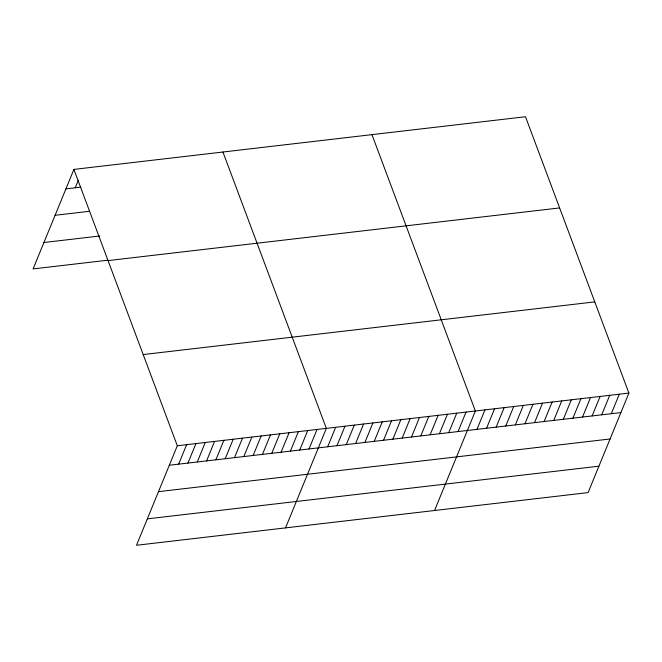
<?xml version="1.0" encoding="UTF-8"?>
<svg xmlns="http://www.w3.org/2000/svg" width="662" height="662" viewBox="0 0 662 662"><rect width="100%" height="100%" fill="white"/><g stroke="black" fill="none" stroke-linecap="round" stroke-linejoin="round"><path stroke-width="0.99" d="M73.912 169.398L177.317 445.758L136.504 545.265L588.088 492.602L628.9 393.087L525.496 116.735L73.912 169.398L33.1 268.913L107.608 260.224M75.236 187.801L78.281 180.378M178.641 464.153L186.634 444.665M187.958 463.069L195.944 443.581M197.268 461.985L205.261 442.497M206.585 460.901L214.571 441.413M215.895 459.809L223.888 440.321M225.212 458.725L233.206 439.237M234.522 457.641L242.515 438.153M243.839 456.557L251.833 437.069M253.149 455.464L261.142 435.977M262.466 454.38L270.46 434.893M271.776 453.296L279.769 433.809M281.093 452.204L289.087 432.716M290.403 451.12L298.397 431.632M299.721 450.036L307.714 430.548M309.038 448.952L317.024 429.464M285.529 527.887L326.341 428.372L222.937 152.02M327.665 446.776L335.659 427.288M336.975 445.692L344.968 426.204M346.292 444.607L354.286 425.12M355.602 443.515L363.595 424.028M364.919 442.431L372.913 422.944M374.229 441.347L382.222 421.86M383.546 440.255L391.54 420.767M392.856 439.171L400.849 419.683M402.173 438.087L410.167 418.599M411.491 437.003L419.476 417.515M420.8 435.91L428.794 416.423M430.118 434.826L438.103 415.339M439.427 433.742L447.421 414.255M448.745 432.658L456.739 413.171M458.054 431.566L466.048 412.078M434.553 510.51L475.366 410.994L371.953 134.643M476.963 429.365L484.956 409.877M486.562 428.24L494.555 408.752M496.161 427.122L504.154 407.635M505.751 426.005L513.745 406.518M515.35 424.888L523.344 405.401M524.949 423.763L532.943 404.275M534.54 422.646L542.534 403.158M544.139 421.529L552.133 402.041M553.738 420.411L561.724 400.924M563.329 419.286L571.323 399.798M572.928 418.169L580.922 398.681M582.527 417.052L590.512 397.564M592.118 415.935L600.111 396.447M601.717 414.809L609.71 395.322M611.307 413.692L619.301 394.204M65.919 188.885L80.822 187.147M55.087 215.299L89.552 211.277M43.932 242.507L99.813 235.986M108.038 260.596L559.622 207.926M143.199 354.559L594.774 301.889M177.317 445.758L628.9 393.087M169.323 465.245L620.906 412.575M158.499 491.651L610.074 438.98M147.336 518.859L598.92 466.189"/></g></svg>
